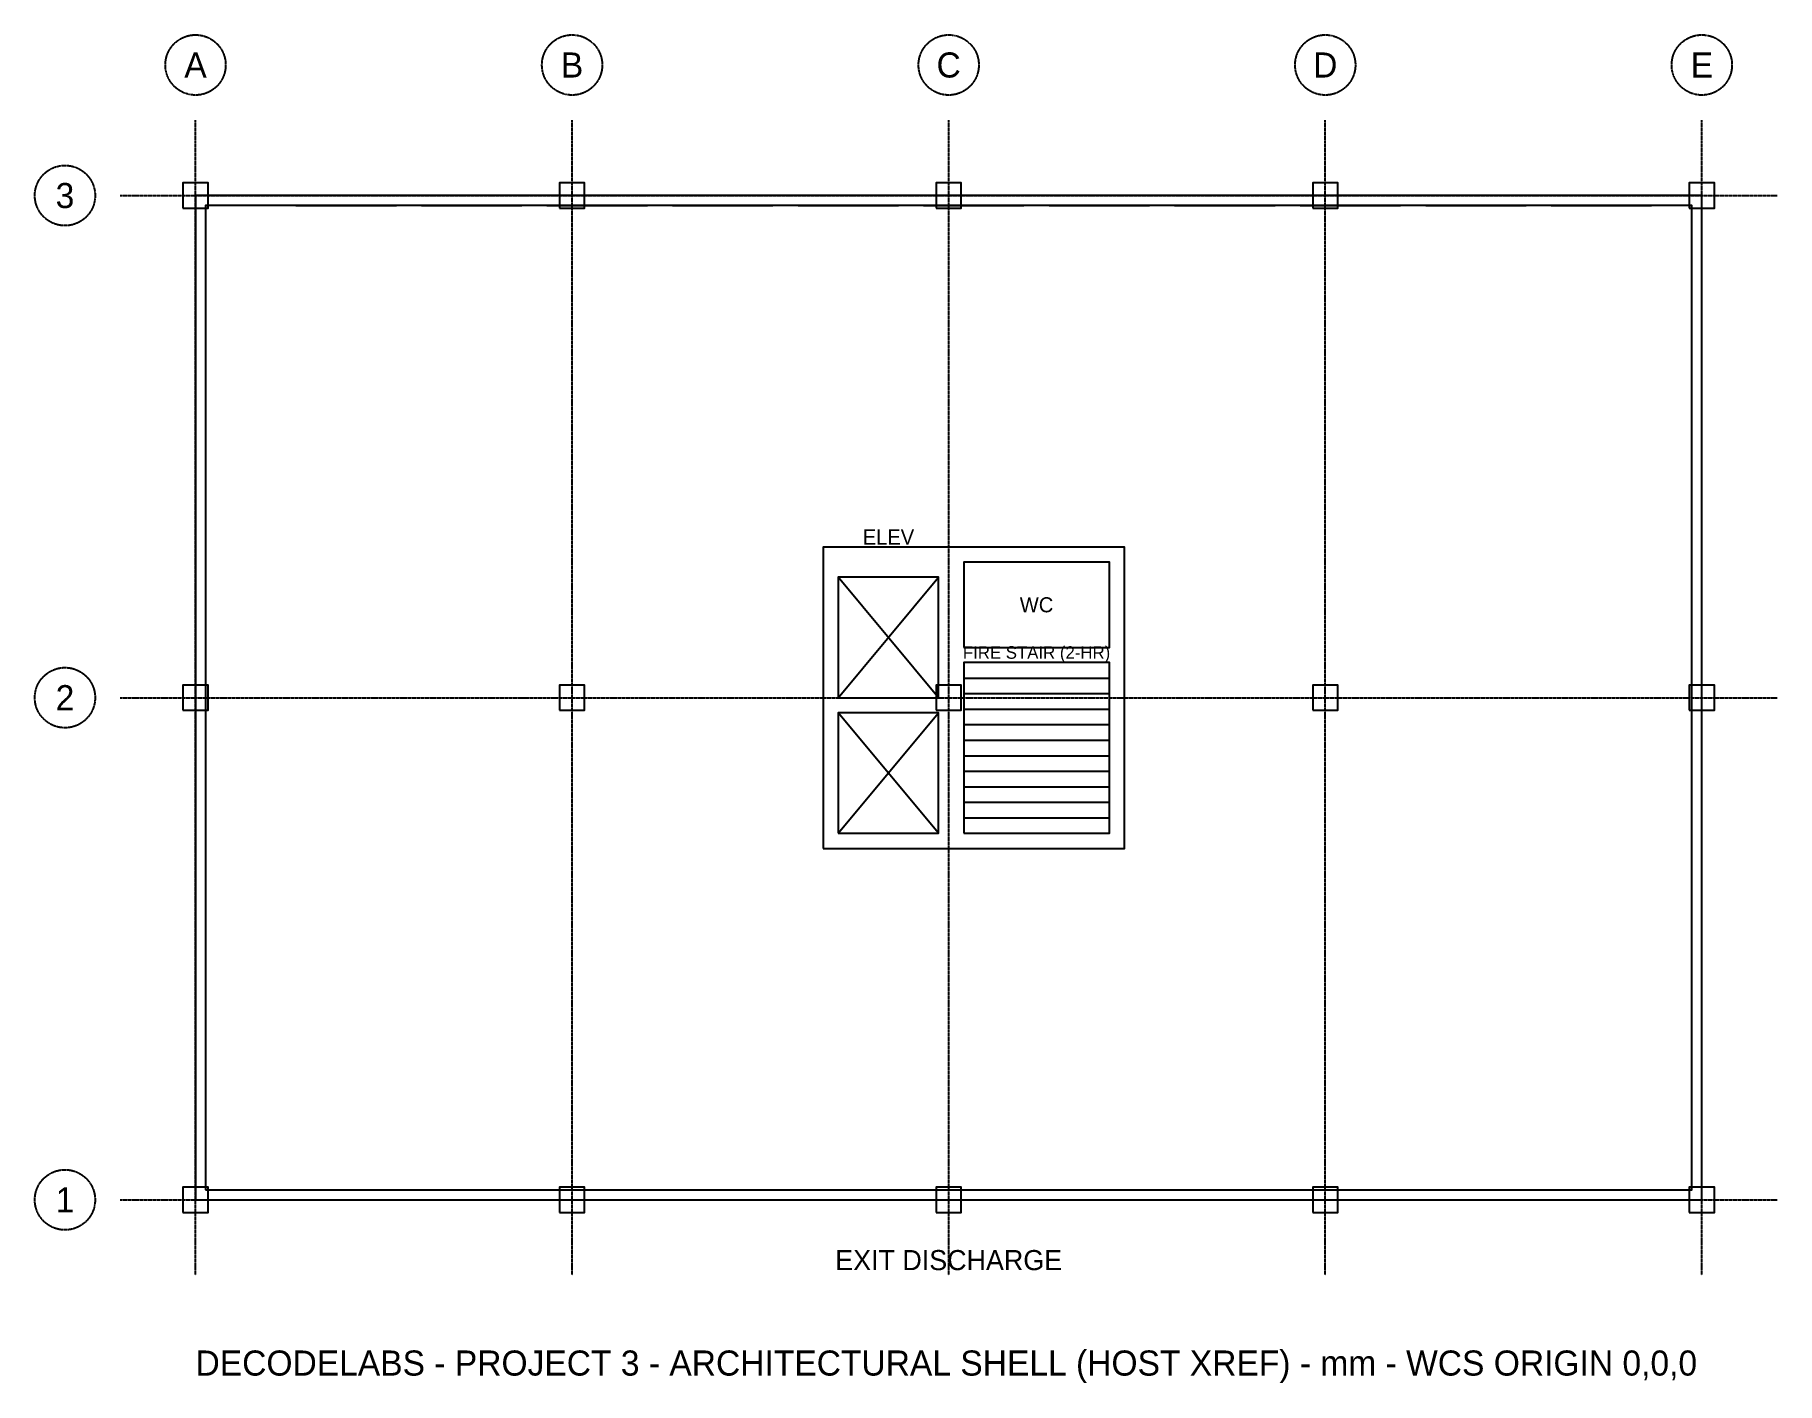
# Model space of a CAD drawing. Header units: millimetres. Extents: x -3200 to 31500, y -3650 to 23200.
import ezdxf
from ezdxf.enums import TextEntityAlignment as Align

# ---------------------------------------------------------------- set-up
doc = ezdxf.new("R2010")
doc.units = ezdxf.units.MM
doc.linetypes.add('CENTER', pattern=[5.08, 3.175, -0.635, 0.635, -0.635])
for name, color, linetype in [('A-ANNO', 5, 'Continuous'), ('A-COLS', 2, 'Continuous'), ('A-CORE', 3, 'Continuous'), ('A-GLAZ', 4, 'Continuous'), ('A-GRID', 8, 'CENTER'), ('A-WALL-EXT', 7, 'Continuous')]:
    doc.layers.add(name, color=color, linetype=linetype)

msp = doc.modelspace()

# ---------------------------------------------------------------- linework, layer by layer
at = {"layer": 'A-COLS'}
for points in [[(-250, 19750), (250, 19750), (250, 20250), (-250, 20250)], [(7250, 19750), (7750, 19750), (7750, 20250), (7250, 20250)], [(14750, 19750), (15250, 19750), (15250, 20250), (14750, 20250)], [(22250, 19750), (22750, 19750), (22750, 20250), (22250, 20250)], [(29750, 19750), (30250, 19750), (30250, 20250), (29750, 20250)], [(-250, 9750), (250, 9750), (250, 10250), (-250, 10250)], [(7250, 9750), (7750, 9750), (7750, 10250), (7250, 10250)], [(14750, 9750), (15250, 9750), (15250, 10250), (14750, 10250)], [(22250, 9750), (22750, 9750), (22750, 10250), (22250, 10250)], [(29750, 9750), (30250, 9750), (30250, 10250), (29750, 10250)], [(-250, -250), (250, -250), (250, 250), (-250, 250)], [(7250, -250), (7750, -250), (7750, 250), (7250, 250)], [(14750, -250), (15250, -250), (15250, 250), (14750, 250)], [(22250, -250), (22750, -250), (22750, 250), (22250, 250)], [(29750, -250), (30250, -250), (30250, 250), (29750, 250)]]:
    msp.add_lwpolyline(points, close=True, dxfattribs=at)
at = {"layer": 'A-CORE'}
for p, q in [((12800, 10000), (14800, 12400)), ((14800, 10000), (12800, 12400)), ((15300, 10390), (18200, 10390)), ((15300, 10081), (18200, 10081)), ((15300, 9772), (18200, 9772)), ((12800, 7300), (14800, 9700)), ((14800, 7300), (12800, 9700)), ((15300, 9463), (18200, 9463)), ((15300, 9154), (18200, 9154)), ((15300, 8845), (18200, 8845)), ((15300, 8536), (18200, 8536)), ((15300, 8227), (18200, 8227)), ((15300, 7918), (18200, 7918)), ((15300, 7609), (18200, 7609)), ((15300, 7300), (18200, 7300))]:
    msp.add_line(p, q, dxfattribs=at)
for points in [[(12500, 7000), (18500, 7000), (18500, 13000), (12500, 13000)], [(15300, 11000), (18200, 11000), (18200, 12700), (15300, 12700)], [(12800, 10000), (14800, 10000), (14800, 12400), (12800, 12400)], [(15300, 7300), (18200, 7300), (18200, 10700), (15300, 10700)], [(12800, 7300), (14800, 7300), (14800, 9700), (12800, 9700)]]:
    msp.add_lwpolyline(points, close=True, dxfattribs=at)
at = {"layer": 'A-GLAZ'}
for p, q in [((2000, 19800), (4000, 19800)), ((4500, 19800), (6500, 19800)), ((7000, 19800), (9000, 19800)), ((9500, 19800), (11500, 19800)), ((12000, 19800), (14000, 19800)), ((14500, 19800), (16500, 19800)), ((17000, 19800), (19000, 19800)), ((19500, 19800), (21500, 19800)), ((22000, 19800), (24000, 19800)), ((24500, 19800), (26500, 19800)), ((27000, 19800), (29000, 19800)), ((30000, 9000), (30000, 11000)), ((2000, 200), (4000, 200)), ((4500, 200), (6500, 200)), ((7000, 200), (9000, 200)), ((9500, 200), (11500, 200)), ((12000, 200), (14000, 200)), ((14000, 0), (16000, 0)), ((14500, 200), (16500, 200)), ((17000, 200), (19000, 200)), ((19500, 200), (21500, 200)), ((22000, 200), (24000, 200)), ((24500, 200), (26500, 200)), ((27000, 200), (29000, 200))]:
    msp.add_line(p, q, dxfattribs=at)
at = {"layer": 'A-GRID'}
for p, q in [((0, -1500), (0, 21500)), ((7500, -1500), (7500, 21500)), ((15000, -1500), (15000, 21500)), ((22500, -1500), (22500, 21500)), ((30000, -1500), (30000, 21500)), ((-1500, 20000), (31500, 20000)), ((-1500, 10000), (31500, 10000)), ((-1500, 0), (31500, 0))]:
    msp.add_line(p, q, dxfattribs=at)
for centre in [(0, 22600), (7500, 22600), (15000, 22600), (22500, 22600), (30000, 22600), (-2600, 20000), (-2600, 10000), (-2600, 0)]:
    msp.add_circle(centre, 600, dxfattribs=at)
at = {"layer": 'A-WALL-EXT'}
for points in [[(0, 0), (30000, 0), (30000, 20000), (0, 20000)], [(200, 200), (29800, 200), (29800, 19800), (200, 19800)]]:
    msp.add_lwpolyline(points, close=True, dxfattribs=at)

# ---------------------------------------------------------------- texts
at = {"layer": 'A-ANNO'}
for s, height, p in [('ELEV', 300, (13800, 13200)), ('WC', 300, (16750, 11850)), ('FIRE STAIR (2-HR)', 250, (16750, 10900)), ('EXIT DISCHARGE', 400, (15000, -1200))]:
    msp.add_text(s, height=height, dxfattribs=at).set_placement(p, align=Align.MIDDLE_CENTER)
msp.add_text('DECODELABS - PROJECT 3 - ARCHITECTURAL SHELL (HOST XREF) - mm - WCS ORIGIN 0,0,0', height=500, dxfattribs=at).set_placement((0, -3500))
at = {"layer": 'A-GRID'}
for s, p in [('A', (0, 22600)), ('B', (7500, 22600)), ('C', (15000, 22600)), ('D', (22500, 22600)), ('E', (30000, 22600)), ('3', (-2600, 20000)), ('2', (-2600, 10000)), ('1', (-2600, 0))]:
    msp.add_text(s, height=500, dxfattribs=at).set_placement(p, align=Align.MIDDLE_CENTER)

doc.saveas('drawing.dxf')
